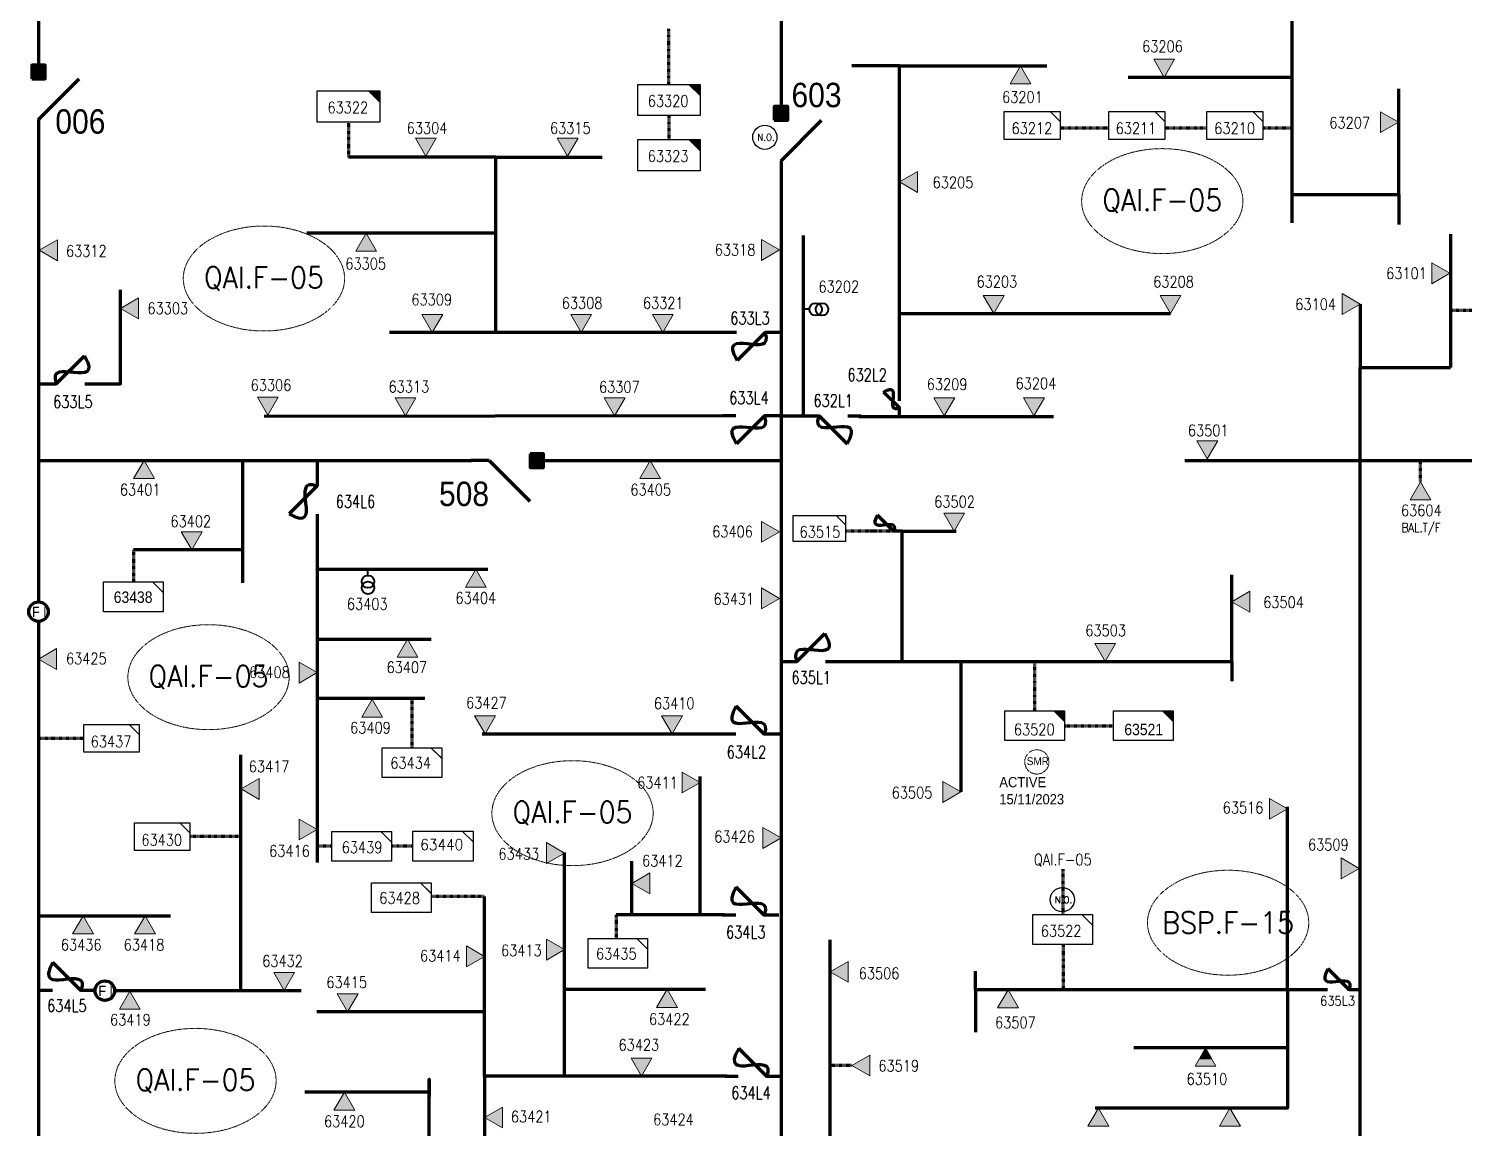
# Model space of a CAD drawing. Header units: metres. Extents: x 65984 to 144644, y -19036 to 23726.
# Drawn here: x 131346 to 131934, y 20241 to 20691 of the extents above; entities that cross this region are included whole.
import ezdxf
from ezdxf.enums import TextEntityAlignment as Align

# ---------------------------------------------------------------- set-up
doc = ezdxf.new("R2010")
doc.units = ezdxf.units.M
doc.header["$MEASUREMENT"] = 0
doc.linetypes.add('DGN Style 2', pattern=[0.023128, 0, -0.023128])
doc.linetypes.add('DGN Style 3', pattern=[0.013877, 0, -0.013877])
doc.layers.get('0').update_dxf_attribs({"color": 95, "lineweight": 40})
for name, color, linetype, lineweight in [('ABS', 7, 'Continuous', 40), ('ABS NUMBER', 112, 'Continuous', 30), ('d_fco text', 95, 'Continuous', 40), ('d_switch', 95, 'Continuous', 40), ('d_tf', 1, 'Continuous', 40), ('d_tf no', 6, 'Continuous', 40), ('d_ug cable', 95, 'Continuous', 40), ('d_village name', 7, 'Continuous', 40), ('EARTH FAULT INDICATOR', 95, 'Continuous', 40), ('fedr no', 95, 'Continuous', 40), ('O H MAIN FEEDER', 4, 'Continuous', 100), ('SW N O', 114, 'Continuous', 30)]:
    doc.layers.add(name, color=color, linetype=linetype, lineweight=lineweight)
doc.styles.add('NASKHF', font='naskhf.shx', dxfattribs={"height": 8})
doc.styles.add('Style-Andalus', font='andlso.ttf')
doc.styles.add('Style-Arial', font='arial.ttf')
doc.styles.add('Style-msdefault', font='msdefault.shx')
doc.styles.add('Style-simplex', font='simplex.shx')
doc.styles.add('Style-STANDARD', font='STANDARD.shx')

# ---------------------------------------------------------------- blocks, each defined once
blk = doc.blocks.new('TRANS_2_1')
at = {"color": 0, "linetype": 'Continuous', "lineweight": 0, "ltscale": 500, "flags": 128}
blk.add_lwpolyline([(8668600, 4991700), (8668600, -5008300), (9500, -8300)], close=True, dxfattribs=at)
at = {"color": 0, "linetype": 'Continuous', "lineweight": 0, "ltscale": 500}
blk.add_solid([(8668600, 4991700), (8668600, -5008300), (9500, -8300)], dxfattribs=at)
blk = doc.blocks.new('TFU_180')
at = {"layer": 'd_fco text', "color": 0, "linetype": 'DGN Style 2', "lineweight": 40, "ltscale": 500}
blk.add_line((0, 5000), (0, 0), dxfattribs=at)
at = {"layer": 'd_fco text', "color": 0, "linetype": 'Continuous', "lineweight": 40, "ltscale": 500}
for centre in [(0, 15000), (0, 10000)]:
    blk.add_circle(centre, 5000, dxfattribs=at)
blk = doc.blocks.new('TFU_1_1')
at = {"layer": 'd_switch', "color": 0, "linetype": 'Continuous', "lineweight": 40, "ltscale": 500}
blk.add_line((0, 5000), (0, 0), dxfattribs=at)
for centre in [(0, 15000), (0, 10000)]:
    blk.add_circle(centre, 5000, dxfattribs=at)
blk = doc.blocks.new('TF_1_1')
at = {"layer": 'd_village name', "color": 0, "linetype": 'Continuous', "lineweight": 30, "ltscale": 500}
blk.add_line((3150, 2475), (4950, 675), dxfattribs=at)
blk.add_3dface([(-5050, 2475), (4950, 2475), (4950, -2525), (-5050, -2525)], dxfattribs=at)
blk = doc.blocks.new('TF_2_2')
at = {"layer": 'd_village name', "color": 0, "linetype": 'Continuous', "lineweight": 30, "ltscale": 500}
blk.add_line((3150, 2475), (4950, 675), dxfattribs=at)
blk.add_3dface([(-5050, 2475), (4950, 2475), (4950, -2525), (-5050, -2525)], dxfattribs=at)
blk = doc.blocks.new('exist.us-1000kva_1_1')
at = {"layer": 'd_village name', "color": 0, "linetype": 'Continuous', "lineweight": 0, "ltscale": 500, "flags": 128}
blk.add_lwpolyline([(19997, 6459), (16400, 10000), (20000, 10000)], close=True, dxfattribs=at)
at = {"layer": 'd_village name', "color": 0, "linetype": 'Continuous', "lineweight": 0, "ltscale": 500, "extrusion": (0, 0, -1)}
blk.add_solid([(-19997, 6459), (-16400, 10000), (-20000, 10000)], dxfattribs=at)
at = {"layer": 'd_village name', "color": 0, "linetype": 'DGN Style 3', "lineweight": 106, "ltscale": 500, "xscale": 2, "yscale": 2}
blk.add_blockref('TF_2_2', (10100, 5050), dxfattribs=at)
blk = doc.blocks.new('FUSE01_1')
at = {"color": 0, "linetype": 'ByBlock', "lineweight": -2, "ltscale": 500}
blk.add_line((0, -8575), (0, -11275), dxfattribs=at)
at = {"color": 0, "linetype": 'ByBlock', "lineweight": -2, "ltscale": 500, "flags": 128}
blk.add_lwpolyline([(0, 25), (0, -2875), (-5600, -8475)], dxfattribs=at)
at = {"color": 0, "linetype": 'ByBlock', "lineweight": -2, "ltscale": 500}
blk.add_open_spline([(-5600, -8475), (1700, -12675), (-5800, -675), (0, -2875)], degree=3, dxfattribs=at)
blk = doc.blocks.new('ABS2_1_1')
at = {"color": 0, "linetype": 'ByBlock', "lineweight": -2, "ltscale": 500}
for q in [(-29900, 43500), (0, 0)]:
    blk.add_line((0, 13600), q, dxfattribs=at)
at = {"color": 0, "linetype": 'ByBlock', "lineweight": -2, "ltscale": 500, "flags": 128}
for points in [[(5000, 43600), (-5000, 43600), (-5000, 53600), (5000, 53600)], [(3791, 49653), (3791, 49653), (3791, 49653)]]:
    blk.add_lwpolyline(points, close=True, dxfattribs=at)
at = {"color": 0, "linetype": 'ByBlock', "lineweight": -2, "ltscale": 500}
for points in [[(5000, 43600), (-5000, 43600), (5000, 53600), (-5000, 53600)], [(3791, 49653), (3791, 49653), (3791, 49653)]]:
    blk.add_solid(points, dxfattribs=at)
blk = doc.blocks.new('*U906')
at = {"layer": 'EARTH FAULT INDICATOR', "color": 2, "linetype": 'Continuous', "lineweight": 100}
blk.add_circle((0.02, 0.13), 4, dxfattribs=at)
at = {"layer": 'EARTH FAULT INDICATOR', "color": 2, "lineweight": 140, "style": 'Style-Andalus', "width": 0.9}
blk.add_text('F I', height=4.234, dxfattribs=at).set_placement((-2.61, 2.11), align=Align.TOP_LEFT)
blk = doc.blocks.new('*U967')
at = {"layer": 'SW N O', "color": 3, "ltscale": 0.426762}
blk.add_circle((0, 0), 16.8, dxfattribs=at)
at = {"layer": 'SW N O', "color": 3, "style": 'Style-STANDARD'}
blk.add_text('N.O.', height=9.6, dxfattribs=at).set_placement((1.7, -0.2), align=Align.MIDDLE_CENTER)
blk = doc.blocks.new('*U2227')
at = {"color": 6, "linetype": 'Continuous', "lineweight": 0, "flags": 128}
blk.add_lwpolyline([(18.3, 14.3), (28.6, 14.3), (28.6, 4)], close=True, dxfattribs=at)
at = {"color": 6, "linetype": 'Continuous', "lineweight": 30, "ltscale": 0.585929, "xscale": 0.005720000000000002, "yscale": 0.005720000000000002, "zscale": 0.006084002084081081}
blk.add_blockref('TF_1_1', (0.3, 0.2), dxfattribs=at)

msp = doc.modelspace()

# ---------------------------------------------------------------- linework, layer by layer
at = {"color": 6, "linetype": 'Continuous', "lineweight": 100, "ltscale": 0.426762}
for p, q in [((131863.19, 20737.74), (131863.19, 20611.5)), ((131863.19, 20671.16), (131796.23, 20671.16)), ((131907.11, 20623.2), (131907.11, 20610.92))]:
    msp.add_line(p, q, dxfattribs=at)
at = {"color": 94, "linetype": 'Continuous', "lineweight": 100, "ltscale": 0.426762}
for p, q in [((131702.13, 20675.96), (131762.9, 20675.96)), ((131537.32, 20638.54), (131580.88, 20638.54)), ((131537.32, 20607.39), (131459.87, 20607.39)), ((131663.17, 20606.42), (131663.17, 20532.42)), ((131702.56, 20574.44), (131813.6, 20574.44)), ((131631.05, 20566.65), (131493.81, 20566.65)), ((131631.51, 20532.42), (131442.36, 20532.21)), ((131654.33, 20532.42), (131650.04, 20532.42)), ((131654.08, 20532.42), (131666.33, 20532.42)), ((131685.92, 20532.21), (131765.7, 20532.21)), ((131350.01, 20514.16), (131350.01, 20456.27)), ((131433.57, 20514.16), (131433.57, 20464.12)), ((131464.13, 20514.16), (131464.13, 20509.65)), ((131464.13, 20491.68), (131464.13, 20349.45)), ((131433.57, 20477.56), (131388.87, 20477.56)), ((131464.13, 20469.7), (131533.95, 20469.7)), ((131350.01, 20448.27), (131350.01, 20151.35)), ((131464.13, 20441.02), (131510.81, 20441.02)), ((131727.66, 20432.25), (131727.66, 20378.38)), ((131838.7, 20431.84), (131838.7, 20423.71)), ((131508.2, 20416.65), (131464.13, 20416.65)), ((131630.75, 20402.09), (131531.64, 20402.09)), ((131654.08, 20402.09), (131651.16, 20402.09)), ((131432.92, 20296.98), (131432.92, 20393.64)), ((131621.01, 20328.04), (131621.01, 20384.67)), ((131565.43, 20261.87), (131565.43, 20353.51)), ((131592.94, 20328.04), (131592.94, 20349.95)), ((131350.01, 20327.58), (131404.14, 20327.58)), ((131630.73, 20328.04), (131586.56, 20328.04)), ((131674.19, 20234.47), (131674.19, 20317.8)), ((131381.2, 20296.98), (131457.61, 20296.98)), ((131565.43, 20297.52), (131623.12, 20297.52)), ((131532.69, 20288.29), (131463.97, 20288.29)), ((131510.01, 20255.42), (131459.06, 20255.42))]:
    msp.add_line(p, q, dxfattribs=at)
at = {"color": 94, "linetype": 'DGN Style 3', "lineweight": 140}
for p, q in [((131477, 20652.8), (131477, 20638.54)), ((131703.63, 20485.18), (131680.49, 20485.18)), ((131388.87, 20477.56), (131388.87, 20464.45)), ((131757.97, 20411.61), (131757.97, 20431.84)), ((131502.93, 20416.65), (131502.93, 20396.52)), ((131770.18, 20405.51), (131790.28, 20405.51)), ((131350.01, 20400.38), (131368.53, 20400.38)), ((131470.15, 20356.16), (131464.13, 20356.16)), ((131503.25, 20356.18), (131494.56, 20356.17)), ((131532.69, 20335.49), (131510.79, 20335.49)), ((131683.05, 20266.26), (131674.19, 20266.26))]:
    msp.add_line(p, q, dxfattribs=at)
at = {"color": 6, "linetype": 'DGN Style 3', "lineweight": 140}
for p, q in [((131608.18, 20655.49), (131608.18, 20645.7)), ((131788.29, 20650.39), (131768.42, 20650.4)), ((131828.48, 20650.39), (131811.24, 20650.4)), ((131863.19, 20650.39), (131851.43, 20650.4))]:
    msp.add_line(p, q, dxfattribs=at)
at = {"color": 251, "linetype": 'Continuous', "lineweight": 100, "ltscale": 0.426762}
for p, q in [((131928.21, 20606.87), (131928.21, 20552.31)), ((131891.23, 20578.3), (131891.23, 20552.31)), ((131861.53, 20297.32), (131861.53, 20372.22)), ((131733.76, 20297.32), (131733.76, 20304.95)), ((131861.53, 20273.52), (131798.55, 20273.52))]:
    msp.add_line(p, q, dxfattribs=at)
at = {"color": 251, "linetype": 'DGN Style 3', "lineweight": 140}
for p, q in [((131944.37, 20575.64), (131928.21, 20575.65)), ((131915.96, 20505.48), (131915.96, 20514.15)), ((131769.44, 20346.76), (131769.44, 20328.14)), ((131769.62, 20315.94), (131769.62, 20297.32))]:
    msp.add_line(p, q, dxfattribs=at)
at = {"color": 6, "linetype": 'DGN Style 3', "lineweight": 140, "flags": 128}
msp.add_lwpolyline([(131608.18, 20668.3), (131608.18, 20691.11)], dxfattribs=at)
at = {"color": 94, "linetype": 'Continuous', "lineweight": 100, "ltscale": 0.426762, "flags": 128}
for points in [[(131702.56, 20538.59), (131702.56, 20675.96), (131683.14, 20675.96)], [(131537.32, 20566.65), (131537.32, 20638.54), (131477, 20638.54)], [(131372.31, 20545.66), (131383.6, 20545.66), (131383.6, 20584.15)], [(131350.01, 20545.66), (131352.53, 20545.66)], [(131702.56, 20532.21), (131702.56, 20534.98)], [(131703.63, 20431.84), (131703.63, 20485.18), (131725.77, 20485.18)], [(131677.25, 20431.84), (131838.7, 20431.84), (131838.7, 20467.34)], [(131631.97, 20261.87), (131532.69, 20261.87), (131532.69, 20335.49)], [(131532.69, 20231.27), (131510.01, 20231.27), (131510.01, 20260.72), (131510.01, 20253.55)], [(131532.69, 20261.87), (131532.69, 20231.27), (131636.92, 20231.27)]]:
    msp.add_lwpolyline(points, dxfattribs=at)
at = {"color": 6, "linetype": 'Continuous', "lineweight": 100, "ltscale": 0.426762, "flags": 128}
msp.add_lwpolyline([(131863.19, 20623.2), (131907.11, 20623.2), (131907.11, 20666.48)], dxfattribs=at)
at = {"color": 251, "linetype": 'Continuous', "lineweight": 100, "ltscale": 0.426762, "flags": 128}
for points in [[(131891.23, 20514.15), (131891.23, 20552.31), (131928.21, 20552.31)], [(131819.45, 20514.15), (131891.23, 20514.15)], [(131873.76, 20297.32), (131733.76, 20297.32), (131733.76, 20280)], [(131861.53, 20297.32), (131861.53, 20248.82), (131782.72, 20248.82)]]:
    msp.add_lwpolyline(points, dxfattribs=at)
at = {"color": 94, "linetype": 'Continuous', "lineweight": 0, "ltscale": 0.61027, "flags": 128}
for points in [[(131401.07, 20460.13), (131396.68, 20464.45), (131401.08, 20464.45)], [(131515.13, 20392.2), (131510.74, 20396.52), (131515.14, 20396.52)], [(131510.79, 20336.84), (131506.4, 20341.16), (131510.79, 20341.16)], [(131599.46, 20314.01), (131595.07, 20318.33), (131599.46, 20318.33)]]:
    msp.add_lwpolyline(points, close=True, dxfattribs=at)
at = {"color": 94, "linetype": 'DGN Style 3', "lineweight": 140, "flags": 128}
for points in [[(131432.92, 20360.1), (131411.98, 20360.1)], [(131586.56, 20328.04), (131586.56, 20318.33)]]:
    msp.add_lwpolyline(points, dxfattribs=at)
at = {"color": 251, "linetype": 'Continuous', "lineweight": 0, "ltscale": 0.61027, "flags": 128}
msp.add_lwpolyline([(131781.64, 20323.82), (131777.25, 20328.14), (131781.64, 20328.14)], close=True, dxfattribs=at)
at = {"layer": 'd_ug cable', "color": 2, "linetype": 'DGN Style 3', "lineweight": 13}
msp.add_circle((131758.83, 20390.68), 4.97, dxfattribs=at)
at = {"layer": 'fedr no', "color": 82, "linetype": 'DGN Style 3', "lineweight": 13, "true_color": 0x1dc70e}
for centre in [(131810.19, 20620.46), (131442.33, 20588.75), (131419.64, 20425.41), (131568.7, 20369.69), (131837.16, 20324.8), (131414.3, 20260)]:
    msp.add_ellipse(centre, major_axis=(33.02, 0), ratio=0.651175, dxfattribs=at)
at = {"layer": 'O H MAIN FEEDER', "color": 6, "lineweight": 211, "ltscale": 0.426762}
msp.add_line((131654.08, 20865.7), (131654.08, 20658.56), dxfattribs=at)
at = {"layer": 'O H MAIN FEEDER', "color": 94, "lineweight": 211, "ltscale": 0.426762}
for p, q in [((131350.01, 20778.58), (131350.01, 20674.02)), ((131350.01, 20646.37), (131350.01, 20514.16))]:
    msp.add_line(p, q, dxfattribs=at)
at = {"layer": 'O H MAIN FEEDER', "color": 3, "lineweight": 211, "ltscale": 0.426762}
msp.add_line((131654.08, 20631.08), (131654.08, 20217.26), dxfattribs=at)
at = {"layer": 'O H MAIN FEEDER', "color": 251, "lineweight": 211, "ltscale": 0.426762}
msp.add_line((131891.23, 20217.26), (131891.23, 20514.15), dxfattribs=at)
at = {"layer": 'O H MAIN FEEDER', "color": 94, "lineweight": 211, "ltscale": 0.426762, "flags": 128}
for points in [[(131350.01, 20514.16), (131527.67, 20514.16)], [(131557.42, 20514.16), (131654.08, 20514.16)]]:
    msp.add_lwpolyline(points, dxfattribs=at)
at = {"layer": 'O H MAIN FEEDER', "color": 251, "lineweight": 211, "ltscale": 0.426762, "flags": 128}
msp.add_lwpolyline([(131891.23, 20514.15), (131947.39, 20514.15)], dxfattribs=at)

# ---------------------------------------------------------------- block references
at = {"color": 94, "linetype": 'DGN Style 3', "lineweight": 106, "ltscale": 0.630396, "xscale": 0.001280917013912203, "yscale": 0.001280917013912203, "zscale": 0.001280917013912203, "rotation": 359.9999999999999}
msp.add_blockref('exist.us-1000kva_1_1', (131464.19, 20652.8), dxfattribs=at)
at = {"color": 6, "linetype": 'DGN Style 3', "lineweight": 106, "ltscale": 0.630396, "xscale": 0.001280917013912203, "yscale": 0.001280917013912203, "zscale": 0.001280917013912203, "rotation": 359.9999999999999}
for p in [(131595.38, 20655.49), (131595.38, 20632.89)]:
    msp.add_blockref('exist.us-1000kva_1_1', p, dxfattribs=at)
at = {"color": 6, "linetype": 'Continuous', "lineweight": 0, "xscale": 0.4012293440304244, "yscale": 0.4012293440304244, "zscale": 0.4012293440304244}
for p in [(131756.94, 20651.45), (131799.76, 20651.45), (131839.95, 20651.45)]:
    msp.add_blockref('*U2227', p, dxfattribs=at)
at = {"color": 94, "linetype": 'Continuous', "lineweight": 40, "ltscale": 0.426762, "xscale": 0.0005121147199878851, "yscale": 0.0005121147199878851, "zscale": 0.0005121147199878851}
for name, p, rotation in [('TFU_180', (131663.17, 20576.14), 269.9999999999999), ('TFU_1_1', (131484.94, 20469.69), 179.9999999999999)]:
    msp.add_blockref(name, p, dxfattribs=dict(at, rotation=rotation))
at = {"color": 94, "linetype": 'Continuous', "lineweight": 106, "ltscale": 0.426762}
for p, xscale, yscale, zscale, rotation in [((131653.47, 20566.65), 0.00204845887995154, -0.00204845887995154, 0.00204845887995154, 90.00000000000006), ((131351.43, 20545.66), 0.00204845887995154, -0.00204845887995154, 0.00204845887995154, 270.0000000000001), ((131653.2, 20532.42), 0.00204845887995154, -0.00204845887995154, 0.00204845887995154, 90.00000000000006), ((131663.82, 20532.42), 0.00204845887995154, 0.00204845887995154, 0.00204845887995154, 89.99999999999993), ((131464.14, 20509.75), 0.002048458879951541, 0.002048458879951541, 0.002048458879951541, 359.9999999999999), ((131654.66, 20431.84), 0.00204845887995154, -0.00204845887995154, 0.00204845887995154, 270.0000000000001), ((131653.08, 20402.09), 0.00204845887995154, 0.00204845887995154, 0.00204845887995154, 269.9999999999999), ((131653.08, 20327.96), 0.00204845887995154, 0.00204845887995154, 0.00204845887995154, 269.9999999999999), ((131373.31, 20296.98), 0.00204845887995154, 0.00204845887995154, 0.00204845887995154, 269.9999999999999), ((131654.1, 20261.79), 0.00204845887995154, 0.00204845887995154, 0.00204845887995154, 269.9999999999999)]:
    msp.add_blockref('FUSE01_1', p, dxfattribs=dict(at, xscale=xscale, yscale=yscale, zscale=zscale, rotation=rotation))
at = {"color": 94, "linetype": 'Continuous', "lineweight": 106, "ltscale": 0.242742, "xscale": 0.001165163599940969, "yscale": -0.001165163599940969, "zscale": 0.001165163599940969}
msp.add_blockref('FUSE01_1', (131702.55, 20532.37), dxfattribs=at)
at = {"color": 94, "linetype": 'Continuous', "lineweight": 30, "ltscale": 0.560348, "xscale": 0.002141548804176647, "yscale": 0.002141548804176647, "zscale": 0.002441080165275587}
msp.add_blockref('TF_1_1', (131669.89, 20486.37), dxfattribs=at)
at = {"color": 94, "linetype": 'Continuous', "lineweight": 106, "ltscale": 0.30671, "xscale": 0.001184082828944568, "yscale": 0.001184082828944568, "zscale": 0.00204845887995154, "rotation": 269.9999999999999}
msp.add_blockref('FUSE01_1', (131703.6, 20485.18), dxfattribs=at)
at = {"color": 94, "linetype": 'DGN Style 3', "lineweight": 106, "ltscale": 0.61027, "rotation": 359.9999999999999}
for name, p, xscale, yscale, zscale in [('TF_2_2', (131388.99, 20458.41), 0.002441080165275587, 0.002441080165275587, 0.002441080165275587), ('exist.us-1000kva_1_1', (131790.28, 20399.41), 0.001220540082637794, 0.001220540082637794, 0.001220540082637794), ('TF_2_2', (131503.05, 20390.48), 0.002441080165275587, 0.002441080165275587, 0.002441080165275587), ('TF_2_2', (131482.48, 20356.12), 0.002441080165275587, 0.002441080165275587, 0.002441080165275587), ('TF_2_2', (131498.71, 20335.12), 0.002441080165275587, 0.002441080165275587, 0.002441080165275587), ('TF_2_2', (131587.38, 20312.29), 0.002441080165275587, 0.002441080165275587, 0.002441080165275587)]:
    msp.add_blockref(name, p, dxfattribs=dict(at, xscale=xscale, yscale=yscale, zscale=zscale))
at = {"color": 2, "linetype": 'DGN Style 3', "lineweight": 106, "ltscale": 0.61027, "xscale": 0.001220540082637794, "yscale": 0.001220540082637794, "zscale": 0.001220540082637794, "rotation": 359.9999999999999}
msp.add_blockref('exist.us-1000kva_1_1', (131745.77, 20399.41), dxfattribs=at)
at = {"color": 94, "linetype": 'Continuous', "lineweight": 30, "ltscale": 0.581526, "xscale": 0.002268612974354864, "yscale": 0.002268612974354864, "zscale": 0.002441080165275587}
for p in [(131379.99, 20400.43), (131400.75, 20360.15)]:
    msp.add_blockref('TF_1_1', p, dxfattribs=at)
at = {"color": 94, "linetype": 'DGN Style 3', "lineweight": 106, "ltscale": 0.575085, "xscale": 0.002470999871868441, "yscale": 0.002470999871868441, "zscale": 0.001977274933873226, "rotation": 359.9999999999999}
msp.add_blockref('TF_1_1', (131515.73, 20356.24), dxfattribs=at)
at = {"color": 251, "linetype": 'DGN Style 3', "lineweight": 106, "ltscale": 0.61027, "xscale": 0.002441080165275587, "yscale": 0.002441080165275587, "zscale": 0.002441080165275587, "rotation": 359.9999999999999}
msp.add_blockref('TF_2_2', (131769.56, 20322.1), dxfattribs=at)
at = {"color": 251, "linetype": 'Continuous', "lineweight": 106, "ltscale": 0.384086, "xscale": 0.001536344159963655, "yscale": 0.001536344159963655, "zscale": 0.001536344159963655, "rotation": 270.0000000000004}
msp.add_blockref('FUSE01_1', (131891.09, 20297.32), dxfattribs=at)
at = {"layer": 'ABS', "color": 7, "linetype": 'Continuous', "lineweight": 211, "ltscale": 0.829472, "xscale": 0.000555747191877611, "yscale": -0.0005557471918776113, "zscale": 0.0003680335276451397}
for p, rotation in [((131350.01, 20646.37), 180.0000000000004), ((131527.06, 20514.16), 90.0000000000004)]:
    msp.add_blockref('ABS2_1_1', p, dxfattribs=dict(at, rotation=rotation))
at = {"layer": 'ABS', "color": 6, "linetype": 'Continuous', "lineweight": 211, "ltscale": 0.829472, "xscale": 0.000555747191877611, "yscale": -0.0005557471918776113, "zscale": 0.0003680335276451397, "rotation": 180.0000000000002}
msp.add_blockref('ABS2_1_1', (131654.08, 20629.42), dxfattribs=at)
at = {"layer": 'd_tf', "color": 94, "linetype": 'Continuous', "lineweight": 0, "ltscale": 0.426762, "xscale": 8.535245333131417e-07, "zscale": 8.535245333131417e-07}
for p, yscale, rotation in [((131752.18, 20675.96), 8.535245333131417e-07, 270.0000000000011), ((131508.61, 20638.88), 8.535245333131417e-07, 90.00000000000024), ((131566.67, 20638.88), 8.535245333131417e-07, 90.00000000000024), ((131350.35, 20600.31), 8.535245333131417e-07, 359.9999999999999), ((131484.23, 20607.39), 8.535245333131417e-07, 270.0000000000005), ((131653.46, 20600.46), 8.535245333131417e-07, 180.0000000000004), ((131741.15, 20574.44), 8.535245333131417e-07, 90.00000000000007), ((131813.56, 20574.44), 8.535245333131417e-07, 90.00000000000007), ((131383.6, 20576.51), 8.535245333131417e-07, 359.9999999999999), ((131511.27, 20566.65), 8.535245333131417e-07, 90.00000000000024), ((131572.23, 20566.65), 8.535245333131417e-07, 90.00000000000024), ((131605.68, 20566.65), 8.535245333131417e-07, 90.00000000000024), ((131443.94, 20532.76), 8.535245333131417e-07, 90.00000000000034), ((131500.27, 20532.42), 8.535245333131417e-07, 89.99999999999994), ((131585.92, 20532.42), 8.535245333131417e-07, 89.99999999999994), ((131720.93, 20532.42), 8.535245333131417e-07, 90.00000000000007), ((131757.64, 20532.42), 8.535245333131417e-07, 90.00000000000007), ((131393.24, 20514.16), 8.535245333131417e-07, 270.0000000000006), ((131600.48, 20514.16), 8.535245333131417e-07, 270.0000000000006), ((131653.46, 20484.94), 8.535245333131417e-07, 180.0000000000004), ((131724.97, 20485.18), 8.535245333131417e-07, 89.9999999999997), ((131412.75, 20477.56), 8.535245333131417e-07, 90.00000000000001), ((131529.11, 20469.7), 8.535245333131417e-07, 270.0000000000006), ((131653.46, 20457.69), 8.535245333131417e-07, 180.0000000000004), ((131838.7, 20456.35), 8.535245333131417e-07, 359.9999999999996), ((131501.13, 20441.02), 8.535245333131417e-07, 270.0000000000006), ((131350.01, 20432.86), 8.535245333131417e-07, 359.9999999999999), ((131786.78, 20431.84), 8.535245333131417e-07, 89.9999999999997), ((131464.13, 20427.25), 8.535245333131417e-07, 179.9999999999997), ((131486.63, 20416.46), 8.535245333131417e-07, 270.0000000000002), ((131532.86, 20402.16), 8.535245333131417e-07, 89.99999999999994), ((131609.44, 20402.16), 8.535245333131417e-07, 89.99999999999994), ((131621.01, 20382.27), 8.535245333131417e-07, 180.0000000000004), ((131727.67, 20378.37), 8.535245333131417e-07, 180.0000000000001), ((131464.11, 20363.01), 8.535245333131417e-07, 180.0000000000004), ((131654.08, 20359.53), 8.535245333131417e-07, 180.0000000000004), ((131565.4, 20353.33), 8.535245333131417e-07, 180.0000000000004), ((131368.28, 20327.58), 8.535245333131417e-07, 269.9999999999998), ((131393.65, 20327.58), 8.535245333131417e-07, 269.9999999999998), ((131393.65, 20327.58), 8.535245333131417e-07, 269.9999999999998), ((131565.4, 20313.76), 8.535245333131417e-07, 180.0000000000004), ((131532.69, 20311.01), -8.535245333131417e-07, 179.9999999999997), ((131450.58, 20296.98), 8.535245333131417e-07, 90.00000000000041), ((131387.42, 20296.78), 8.535245333131417e-07, 269.9999999999998), ((131476.58, 20288.29), 8.535245333131417e-07, 90.00000000000041), ((131607.41, 20297.52), 8.535245333131417e-07, 270.0000000000002), ((131596.95, 20261.87), 8.535245333131417e-07, 89.99999999999986), ((131475.27, 20255.42), 8.535245333131417e-07, 269.9999999999998)]:
    msp.add_blockref('TRANS_2_1', p, dxfattribs=dict(at, yscale=yscale, rotation=rotation))
at = {"layer": 'd_tf', "color": 6, "linetype": 'Continuous', "lineweight": 0, "ltscale": 0.426762, "xscale": 8.535245333131417e-07, "yscale": 8.535245333131417e-07, "zscale": 8.535245333131417e-07}
for p, rotation in [((131810.99, 20671.16), 90.0000000000005), ((131906.98, 20652.82), 179.9999999999998)]:
    msp.add_blockref('TRANS_2_1', p, dxfattribs=dict(at, rotation=rotation))
at = {"layer": 'd_tf', "color": 94, "linetype": 'Continuous', "lineweight": 0, "ltscale": 0.426762, "xscale": 8.535245333131417e-07, "yscale": 8.535245333131417e-07, "zscale": 8.535245333131417e-07}
for p in [(131702.56, 20628.32), (131432.98, 20379.61), (131592.97, 20340.93), (131674.19, 20304.66), (131683.04, 20266.27), (131532.68, 20244.99)]:
    msp.add_blockref('TRANS_2_1', p, dxfattribs=at)
at = {"layer": 'd_tf', "color": 251, "linetype": 'Continuous', "lineweight": 0, "ltscale": 0.426762}
for p, xscale, yscale, zscale, rotation in [((131927.91, 20590.89), 8.535245333131417e-07, 8.535245333131417e-07, 8.535245333131417e-07, 180.0000000000003), ((131891.24, 20578.3), 8.535245333131417e-07, 8.535245333131417e-07, 8.535245333131417e-07, 180.0000000000003), ((131828.64, 20514.85), 8.535245333131417e-07, 8.535245333131417e-07, 8.535245333131417e-07, 90.00000000000007), ((131915.96, 20505.48), 8.535245333131417e-07, 8.535245333131417e-07, 8.535245333131417e-07, 270.0000000000001), ((131861.53, 20371.45), 8.535245333131417e-07, 8.535245333131417e-07, 8.535245333131417e-07, 180.0000000000001), ((131890.8, 20347.05), 8.535245333131417e-07, 8.535245333131417e-07, 8.535245333131417e-07, 180.0000000000001), ((131747.03, 20297.32), 8.535245333131417e-07, 8.535245333131417e-07, 8.535245333131417e-07, 270.0000000000011), ((131827.9, 20273.44), 8.535245333131417e-07, 8.535245333131417e-07, 8.535245333131417e-07, 270.0000000000011), ((131827.94, 20273.52), 5.121147199878849e-07, 5.121147199878849e-07, 5.121147199878849e-07, 270), ((131784.04, 20248.82), 8.535245333131417e-07, 8.535245333131417e-07, 8.535245333131417e-07, 270.0000000000011), ((131837.93, 20248.82), 8.535245333131417e-07, 8.535245333131417e-07, 8.535245333131417e-07, 270.0000000000011)]:
    msp.add_blockref('TRANS_2_1', p, dxfattribs=dict(at, xscale=xscale, yscale=yscale, zscale=zscale, rotation=rotation))
at = {"layer": 'EARTH FAULT INDICATOR', "color": 2, "linetype": 'Continuous', "lineweight": 100}
for p in [(131349.99, 20452.13), (131377.18, 20296.84)]:
    msp.add_blockref('*U906', p, dxfattribs=at)
at = {"layer": 'SW N O', "color": 3, "xscale": 0.2950694635422144, "yscale": 0.2950694635422144, "zscale": 0.2950694635422144}
for p in [(131647.45, 20646.62), (131769.25, 20334.24)]:
    msp.add_blockref('*U967', p, dxfattribs=at)

# ---------------------------------------------------------------- texts
at = {"color": 94, "linetype": 'Continuous', "lineweight": 80, "style": 'Style-STANDARD', "width": 0.833333}
for s, p in [('633L3', (131641.38, 20572.53)), ('632L2', (131689.33, 20549.28)), ('633L5', (131364.08, 20538.28)), ('633L4', (131640.92, 20539.88)), ('632L1', (131675.44, 20538.71)), ('634L6', (131479.81, 20497.37)), ('635L1', (131666.43, 20425.28)), ('634L2', (131639.91, 20394.73)), ('634L3', (131639.64, 20320.91)), ('634L5', (131361.64, 20290.81)), ('634L4', (131641.79, 20255.1))]:
    msp.add_text(s, height=5.121, dxfattribs=at).set_placement(p, align=Align.MIDDLE_CENTER)
at = {"layer": 'ABS NUMBER', "color": 6, "lineweight": 140, "style": 'Style-Arial', "width": 0.88}
msp.add_text('603', height=10, dxfattribs=at).set_placement((131668.61, 20663.95), align=Align.MIDDLE_CENTER)
at = {"layer": 'ABS NUMBER', "color": 7, "lineweight": 140, "style": 'Style-Arial', "width": 0.88}
for s, p in [('006', (131367.17, 20653.09)), ('508', (131524.27, 20500.51))]:
    msp.add_text(s, height=10, dxfattribs=at).set_placement(p, align=Align.MIDDLE_CENTER)
at = {"layer": 'd_tf no', "color": 6, "linetype": 'Continuous', "lineweight": 40, "style": 'Style-STANDARD', "width": 0.909091}
for s, p in [('63206', (131810.27, 20683.86)), ('63320', (131607.85, 20661.49)), ('63212', (131756.81, 20650.32)), ('63211', (131799.43, 20650.32)), ('63210', (131839.83, 20650.32)), ('63207', (131886.94, 20652.58)), ('63323', (131607.85, 20638.89))]:
    msp.add_text(s, height=4.694, dxfattribs=at).set_placement(p, align=Align.MIDDLE_CENTER)
at = {"layer": 'd_tf no', "color": 94, "linetype": 'Continuous', "lineweight": 40, "width": 0.909091}
for s, style, p in [('63201', 'Style-STANDARD', (131752.92, 20663.08)), ('63322', 'Style-STANDARD', (131476.66, 20658.8)), ('63304', 'Style-STANDARD', (131509.14, 20650.39)), ('63315', 'Style-STANDARD', (131567.8, 20650.39)), ('63205', 'Style-STANDARD', (131724.49, 20628.11)), ('63312', 'Style-STANDARD', (131369.6, 20600.03)), ('63318', 'Style-STANDARD', (131635.27, 20600.5)), ('63305', 'Style-STANDARD', (131484, 20594.82)), ('63202', 'Style-STANDARD', (131677.73, 20585.43)), ('63203', 'Style-STANDARD', (131742.48, 20587.44)), ('63208', 'Style-STANDARD', (131814.8, 20587.4)), ('63309', 'Style-STANDARD', (131511.03, 20580.13)), ('63308', 'Style-STANDARD', (131572.62, 20578.72)), ('63321', 'Style-STANDARD', (131605.87, 20578.72)), ('63303', 'Style-STANDARD', (131402.96, 20576.53)), ('63306', 'Style-STANDARD', (131445.23, 20545.06)), ('63313', 'Style-STANDARD', (131501.69, 20544.46)), ('63307', 'Style-STANDARD', (131587.86, 20544.33)), ('63209', 'Style-STANDARD', (131722.07, 20545.44)), ('63204', 'Style-STANDARD', (131758.45, 20545.77)), ('63401', 'Style-STANDARD', (131391.68, 20502.24)), ('63405', 'Style-STANDARD', (131600.7, 20502.26)), ('63502', 'Style-STANDARD', (131725.15, 20497.3)), ('63402', 'Style-STANDARD', (131412.37, 20489.27)), ('63406', 'Style-STANDARD', (131634.22, 20485.07)), ('63515', 'Style-STANDARD', (131670.02, 20484.95)), ('63438', 'Style-msdefault', (131388.76, 20458.19)), ('63403', 'Style-STANDARD', (131484.65, 20455.39)), ('63404', 'Style-STANDARD', (131529.1, 20457.86)), ('63431', 'Style-STANDARD', (131634.77, 20457.48)), ('63504', 'Style-STANDARD', (131859.84, 20456.12)), ('63503', 'Style-STANDARD', (131787.01, 20444.55)), ('63425', 'Style-STANDARD', (131369.6, 20433.04)), ('63408', 'Style-STANDARD', (131444.57, 20427.44)), ('63407', 'Style-STANDARD', (131500.85, 20429.47)), ('63427', 'Style-STANDARD', (131533.43, 20414.91)), ('63410', 'Style-STANDARD', (131610.33, 20414.67)), ('63409', 'Style-STANDARD', (131485.96, 20404.68)), ('63521', 'Style-msdefault', (131802.6, 20403.97)), ('63437', 'Style-STANDARD', (131379.72, 20399.03)), ('63417', 'Style-STANDARD', (131444.46, 20388.83)), ('63434', 'Style-STANDARD', (131502.41, 20390.27)), ('63411', 'Style-STANDARD', (131603.49, 20382.18)), ('63505', 'Style-STANDARD', (131707.72, 20378.09)), ('63430', 'Style-STANDARD', (131400.48, 20358.75)), ('63439', 'Style-STANDARD', (131482.5, 20355.67)), ('63426', 'Style-STANDARD', (131635.06, 20360.07)), ('63416', 'Style-STANDARD', (131452.8, 20354.18)), ('63433', 'Style-STANDARD', (131546.68, 20353.01)), ('63412', 'Style-STANDARD', (131605.51, 20350.18)), ('63428', 'Style-STANDARD', (131497.9, 20334.91)), ('63436', 'Style-STANDARD', (131367.51, 20315.75)), ('63418', 'Style-STANDARD', (131393.24, 20315.75)), ('63418', 'Style-STANDARD', (131393.24, 20315.75)), ('63432', 'Style-STANDARD', (131449.96, 20309.1)), ('63414', 'Style-STANDARD', (131514.58, 20311.27)), ('63413', 'Style-STANDARD', (131547.76, 20313.45)), ('63435', 'Style-STANDARD', (131586.64, 20312.08)), ('63506', 'Style-STANDARD', (131694.23, 20304.05)), ('63415', 'Style-STANDARD', (131476.22, 20300.4)), ('63419', 'Style-STANDARD', (131387.64, 20285.03)), ('63422', 'Style-STANDARD', (131608.35, 20285.29)), ('63423', 'Style-STANDARD', (131595.86, 20274.75)), ('63519', 'Style-STANDARD', (131702.28, 20266.18)), ('63421', 'Style-STANDARD', (131551.79, 20245.36)), ('63424', 'Style-STANDARD', (131610.02, 20244.17)), ('63420', 'Style-STANDARD', (131475.26, 20243.42))]:
    msp.add_text(s, height=4.694, dxfattribs=dict(at, style=style)).set_placement(p, align=Align.MIDDLE_CENTER)
at = {"layer": 'd_tf no', "color": 251, "linetype": 'Continuous', "lineweight": 40, "style": 'Style-STANDARD', "width": 0.909091}
for s, height, p in [('63101', 4.694, (131910.2, 20590.91)), ('63104', 4.694, (131873, 20578.2)), ('63501', 4.694, (131829.03, 20526.51)), ('63604', 4.694, (131916.28, 20493.73)), ('BAL.T/F', 3.676, (131916.18, 20486.68)), ('63516', 4.694, (131843.27, 20371.96)), ('63509', 4.694, (131878.2, 20356.8)), ('QAI.F-05', 4.694, (131769.44, 20350.66)), ('63522', 4.694, (131768.79, 20321.44)), ('63507', 4.694, (131750.06, 20283.92)), ('63510', 4.694, (131828.48, 20260.76))]:
    msp.add_text(s, height=height, dxfattribs=at).set_placement(p, align=Align.MIDDLE_CENTER)
at = {"layer": 'd_tf no', "color": 2, "linetype": 'Continuous', "lineweight": 40, "style": 'Style-STANDARD', "width": 0.909091}
msp.add_text('63520', height=4.694, dxfattribs=at).set_placement((131757.79, 20403.97), align=Align.MIDDLE_CENTER)
at = {"layer": 'd_tf no', "color": 1, "linetype": 'Continuous', "lineweight": 40, "style": 'Style-msdefault', "width": 0.945946}
msp.add_text('SMR', height=3.216, dxfattribs=at).set_placement((131754.72, 20392.59), align=Align.TOP_LEFT)
at = {"layer": 'd_tf no', "color": 94, "linetype": 'Continuous', "lineweight": 40, "ltscale": 0.912442, "style": 'Style-simplex', "width": 0.909091}
msp.add_text('63440', height=4.524, dxfattribs=at).set_placement((131515.15, 20356.79), align=Align.MIDDLE_CENTER)
at = {"layer": 'd_tf no', "color": 251, "linetype": 'Continuous', "lineweight": 13, "style": 'Style-simplex', "width": 0.909091}
msp.add_text('635L3', height=3.802, dxfattribs=at).set_placement((131881.98, 20292.77), align=Align.MIDDLE_CENTER)
at = {"layer": 'd_tf no', "color": 121, "linetype": 'Continuous', "lineweight": 40, "insert": (131743.47, 20384.48), "char_height": 4.1912, "attachment_point": 1, "style": 'NASKHF'}
msp.add_mtext('\\Fmsdefault;\\H1x;\\W0.945946;ACTIVE\\P15/11/2023', dxfattribs=at)
at = {"layer": 'fedr no', "color": 6, "linetype": 'Continuous', "lineweight": 40, "char_height": 8.852, "attachment_point": 5, "style": 'Style-STANDARD'}
for s, insert in [('QAI.F-05', (131810.19, 20620.46)), ('QAI.F-05', (131442.33, 20588.75)), ('QAI.F-05', (131419.64, 20425.41)), ('QAI.F-05', (131568.7, 20369.69)), ('BSP.F-15\\P', (131837.16, 20324.8)), ('QAI.F-05', (131414.3, 20260))]:
    msp.add_mtext(s, dxfattribs=dict(at, insert=insert))

doc.saveas('drawing.dxf')
